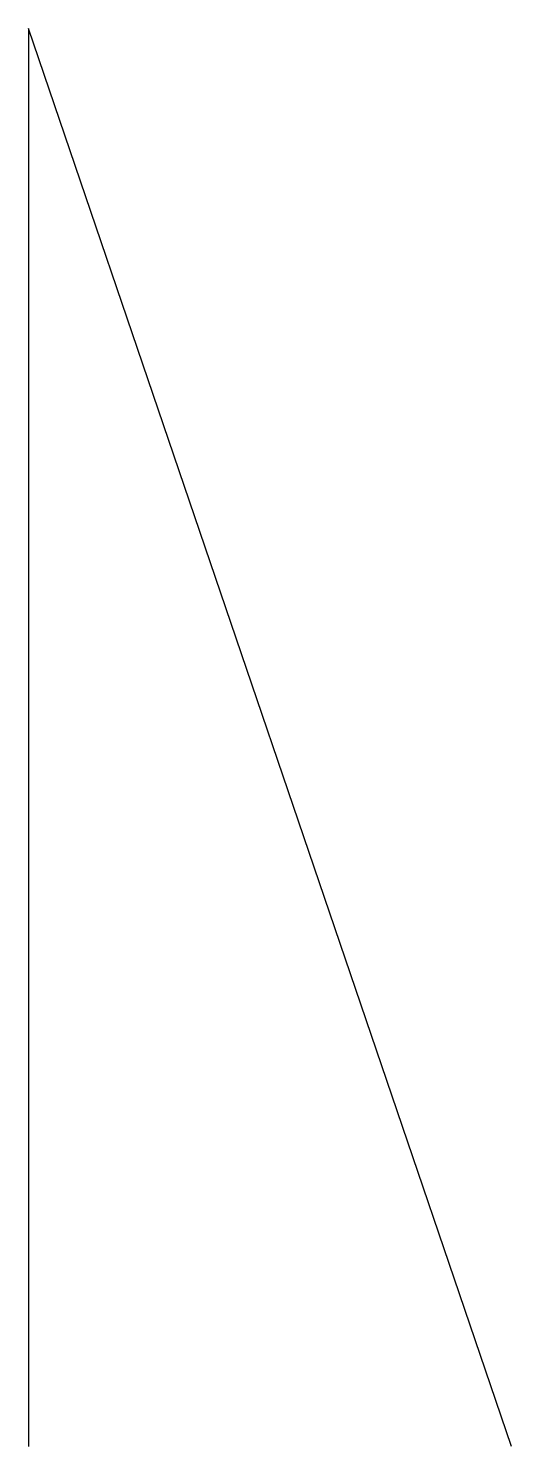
# Model space of a CAD drawing. Extents: x 0 to 2286, y 0 to 6706.
import ezdxf

# ---------------------------------------------------------------- set-up
doc = ezdxf.new("R2010")
doc.units = 0

msp = doc.modelspace()

# ---------------------------------------------------------------- linework, layer by layer
msp.add_lwpolyline([(2286, 0), (0, 6705.6), (0, 0)])

doc.saveas('drawing.dxf')
